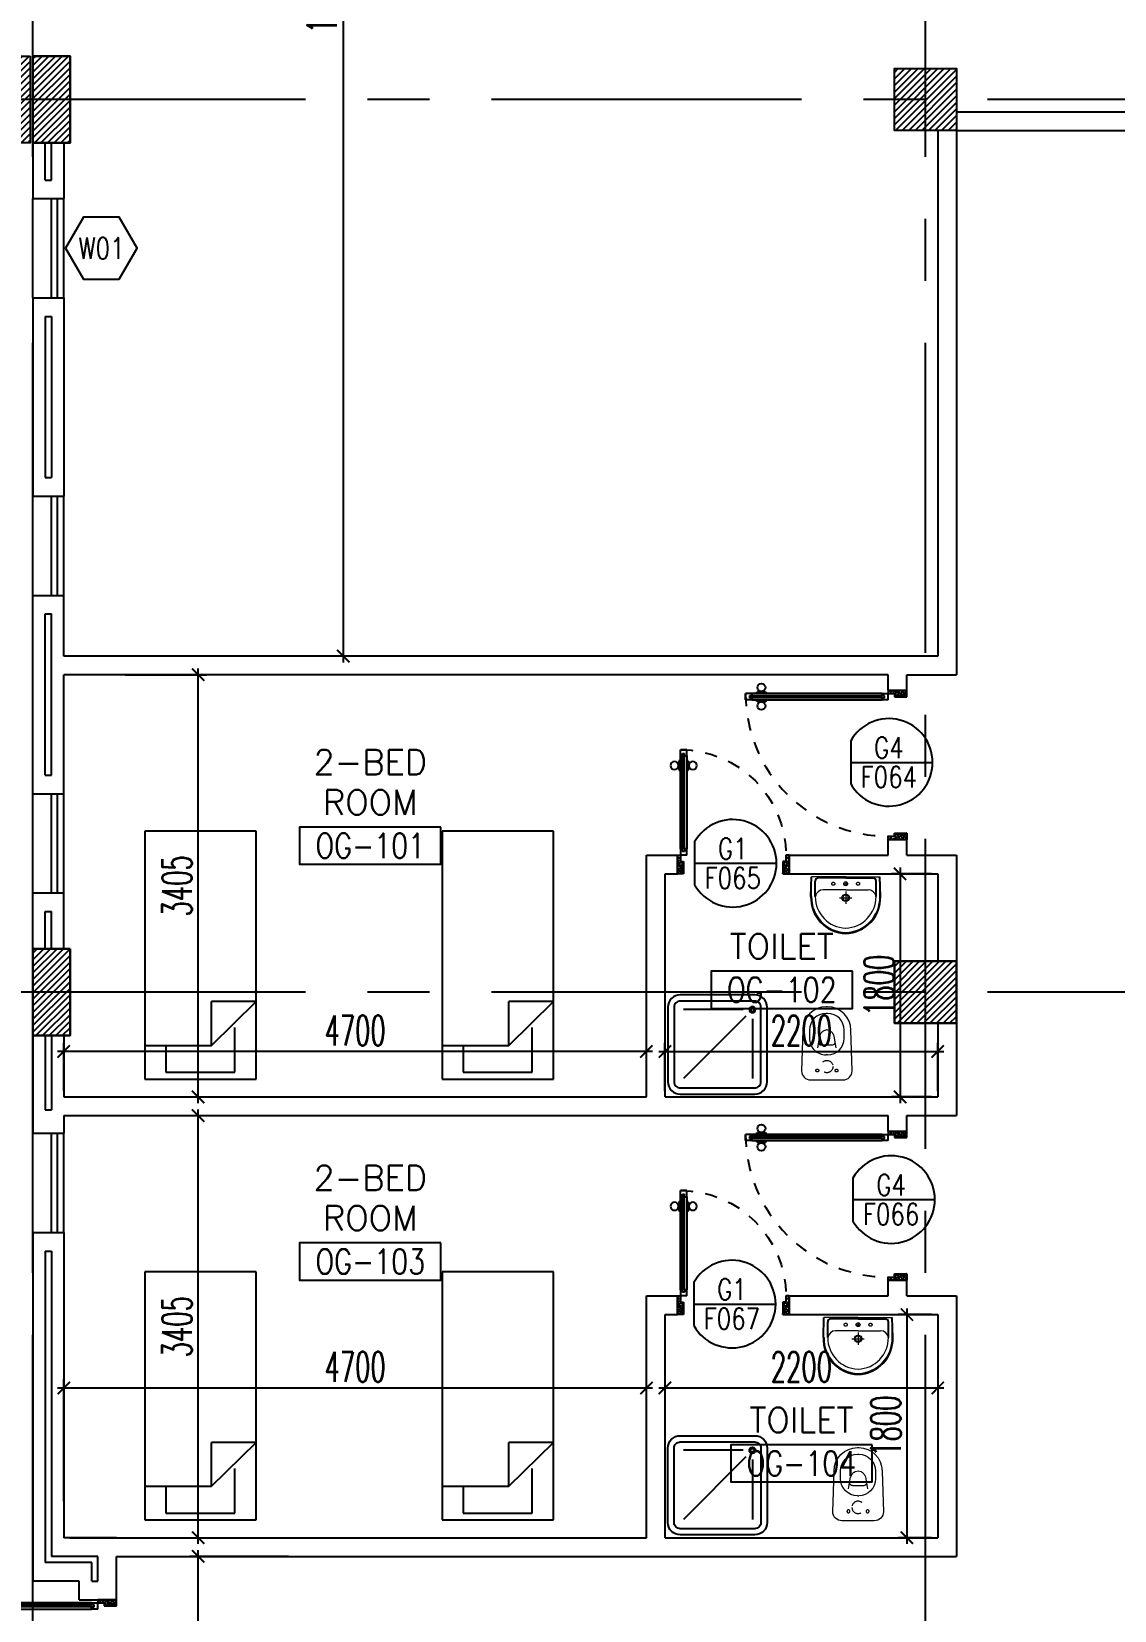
# Model space of a CAD drawing. Extents: x 276011.4 to 276105.3, y 57291.9 to 57371.4.
# Drawn here: x 276062.41 to 276071.14, y 57308.18 to 57320.91 of the extents above; entities that cross this region are included whole.
import ezdxf
from ezdxf.enums import TextEntityAlignment as Align

# ---------------------------------------------------------------- set-up
doc = ezdxf.new("R2010")
doc.units = 0
doc.header["$MEASUREMENT"] = 0
doc.header["$PDMODE"] = 34
for name, pattern in [('CENTERX2', [4, 2.5, -0.5, 0.5, -0.5]), ('DASHED', [0.75, 0.5, -0.25]), ('HIDDEN', [0.375, 0.25, -0.125]), ('HIDDEN2', [0.1875, 0.125, -0.0625])]:
    doc.linetypes.add(name, pattern=pattern)
doc.layers.get('0').update_dxf_attribs({"linetype": 'CONTINUOUS'})
doc.layers.get('DEFPOINTS').update_dxf_attribs({"linetype": 'CONTINUOUS'})
for name, color, linetype in [('AXES', 11, 'CENTERX2'), ('COL', 5, 'CONTINUOUS'), ('DIM', 4, 'CONTINUOUS'), ('DOOR', 7, 'CONTINUOUS'), ('DOOR-CR', 2, 'CONTINUOUS'), ('DOOR-NO', 3, 'CONTINUOUS'), ('FIX', 3, 'CONTINUOUS'), ('FUR', 4, 'CONTINUOUS'), ('HAT', 8, 'CONTINUOUS'), ('INSUL', 4, 'CONTINUOUS'), ('RM-BOX', 4, 'CONTINUOUS'), ('RM-NAME', 2, 'CONTINUOUS'), ('RM-NO', 2, 'CONTINUOUS'), ('WALL', 2, 'CONTINUOUS'), ('WIN', 3, 'CONTINUOUS'), ('WIN-BOX', 4, 'CONTINUOUS'), ('WIN-NO', 5, 'CONTINUOUS')]:
    doc.layers.add(name, color=color, linetype=linetype)
doc.styles.add('ROMANS', font='ROMANS.shx', dxfattribs={"width": 0.6})
doc.dimstyles.new('STANDARD in', dxfattribs={"dimtxt": 0.24, "dimasz": 0.1, "dimexe": 0.07, "dimexo": 0.05, "dimgap": 0.05, "dimtad": 1, "dimdec": 0, "dimlfac": 1000, "dimzin": 0, "dimdsep": 46, "dimtxsty": 'ROMANS', "dimblk": 'ARCHTICK', "dimcen": 0.05, "dimdle": 0.05, "dimclrd": 4, "dimclre": 4, "dimclrt": 2, "dimadec": 0, "dimazin": 0, "dimtfac": 1, "dimtdec": 0, "dimtmove": 2, "dimatfit": 3, "dimfxl": 0, "dimtolj": 1, "dimtzin": 0, "dimarcsym": 0})

# ---------------------------------------------------------------- blocks, each defined once
blk = doc.blocks.new('WW1')
at = {"layer": 'WIN-BOX'}
blk.add_lwpolyline([(144, -250), (289, 0), (144, 250), (-144, 250), (-289, 0), (-144, -250)], close=True, dxfattribs=at)
at = {"layer": 'WIN-NO', "style": 'ROMANS', "width": 0.8}
blk.add_attdef('W00', text='', height=170, dxfattribs=at).set_placement((0, 0), align=Align.MIDDLE)
blk = doc.blocks.new('*X44')
at = {"color": 0}
for p, q in [((227929, 132681), (228397, 133150)), ((227929, 132734), (228344, 133150)), ((227929, 132787), (228291, 133150)), ((227929, 132840), (228238, 133150)), ((227929, 132893), (228185, 133150)), ((227929, 132946), (228132, 133150)), ((227929, 132999), (228079, 133150)), ((227929, 133053), (228026, 133150)), ((227929, 133106), (227973, 133150)), ((227950, 132650), (228429, 133128)), ((228003, 132650), (228429, 133075)), ((228056, 132650), (228429, 133022)), ((228109, 132650), (228429, 132969)), ((228162, 132650), (228429, 132916)), ((228215, 132650), (228429, 132863)), ((228268, 132650), (228429, 132810)), ((228321, 132650), (228429, 132757)), ((228374, 132650), (228429, 132704))]:
    blk.add_line(p, q, dxfattribs=at)
blk = doc.blocks.new('COL50')
at = {"layer": 'COL'}
blk.add_lwpolyline([(-250, 250), (-250, -250), (250, -250), (250, 250)], close=True, dxfattribs=at)
blk = doc.blocks.new('*X40')
at = {"color": 0}
for p, q in [((227929, 139894), (228385, 140350)), ((227929, 139947), (228331, 140350)), ((227929, 140000), (228278, 140350)), ((227929, 140053), (228225, 140350)), ((227929, 140106), (228172, 140350)), ((227929, 140159), (228119, 140350)), ((227929, 140212), (228066, 140350)), ((227929, 140265), (228013, 140350)), ((227929, 140318), (227960, 140350)), ((227938, 139850), (228429, 140341)), ((227991, 139850), (228429, 140288)), ((228044, 139850), (228429, 140235)), ((228097, 139850), (228429, 140182)), ((228150, 139850), (228429, 140129)), ((228203, 139850), (228429, 140076)), ((228256, 139850), (228429, 140023)), ((228309, 139850), (228429, 139969)), ((228362, 139850), (228429, 139916)), ((228415, 139850), (228429, 139863))]:
    blk.add_line(p, q, dxfattribs=at)
blk = doc.blocks.new('DOOR100')
at = {"layer": 'DOOR', "color": 0, "linetype": 'ByBlock'}
for p, q in [((-25, 1300), (-75, 1300)), ((-75, 1300), (-25, 1300)), ((-75, 1250), (-75, 1300)), ((-25, 1250), (-25, 1300)), ((-82, 1205), (-91, 1205)), ((-91, 1205), (-91, 1140)), ((-75, 1218), (-82, 1218)), ((-82, 1128), (-82, 1218)), ((-82, 1205), (-82, 1140)), ((-58, 1250), (-75, 1250)), ((-42, 1270), (-58, 1270)), ((-58, 1250), (-58, 1270)), ((-42, 1250), (-42, 1270)), ((-25, 1250), (-42, 1250)), ((-25, 1218), (-18, 1218)), ((-18, 1128), (-18, 1218)), ((-18, 1205), (-9, 1205)), ((-18, 1205), (-18, 1140)), ((-9, 1205), (-9, 1140)), ((-82, 1140), (-91, 1140)), ((-75, 1128), (-82, 1128)), ((-25, 1128), (-18, 1128)), ((-18, 1140), (-9, 1140)), ((-1200, 0), (-1200, 150)), ((-1200, 150), (-1175, 150)), ((-1200, 150), (-1200, 0)), ((-1175, 150), (-1175, 100)), ((-75, 200), (-58, 200)), ((-75, 150), (-75, 200)), ((-75, 150), (-25, 150)), ((-58, 200), (-58, 180)), ((-58, 180), (-42, 180)), ((-42, 200), (-25, 200)), ((-42, 180), (-42, 200)), ((-25, 200), (-25, 150)), ((0, 150), (-25, 150)), ((-25, 150), (-25, 100)), ((0, 150), (0, 0)), ((-1150, 0), (-1200, 0)), ((-1175, 100), (-1150, 100)), ((-1150, 100), (-1150, 0)), ((-50, 100), (-50, 0)), ((-25, 100), (-50, 100)), ((-50, 0), (0, 0))]:
    blk.add_line(p, q, dxfattribs=at)
at = {"layer": 'DOOR', "linetype": 'ByBlock'}
for p, q in [((-75, 1250), (-75, 200)), ((-58, 200), (-58, 1250)), ((-42, 200), (-42, 1250)), ((-25, 200), (-25, 1250)), ((0, 0), (0, 150))]:
    blk.add_line(p, q, dxfattribs=at)
at = {"layer": 'DOOR', "color": 9, "linetype": 'ByBlock'}
for p, q in [((-1150, 0), (-1200, 114)), ((-1150, 0), (-1200, 40)), ((-1150, 0), (-1163, 100)), ((-50, 0), (0, 114)), ((-50, 0), (-37, 100)), ((-50, 0), (0, 40))]:
    blk.add_line(p, q, dxfattribs=at)
at = {"layer": 'DOOR', "color": 0, "linetype": 'ByBlock'}
for centre in [(-124, 1173), (24, 1173)]:
    blk.add_circle(centre, 32.4, dxfattribs=at)
at = {"layer": 'DOOR', "linetype": 'HIDDEN', "ltscale": 0.5}
blk.add_arc((-25, 150), 1150, 90, 180.0001, dxfattribs=at)
at = {"layer": 'DOOR', "color": 9, "linetype": 'ByBlock'}
for centre, radius, start, end in [((-1150, 0), 154, 103.7142, 108.8947), ((-1150, 0), 134, 100.72, 111.8402), ((-50, 0), 134, 68.1598, 79.28), ((-50, 0), 154, 71.1053, 76.2858), ((-1150, 0), 94.4, 90, 121.9818), ((-1150, 0), 74.4, 90, 132.2236), ((-1150, 0), 54.4, 90, 156.7926), ((-1150, 0), 34.4, 90, 180), ((-1150, 0), 14.4, 90, 180), ((-50, 0), 94.4, 58.0182, 90), ((-50, 0), 74.4, 47.7764, 90), ((-50, 0), 54.4, 23.2074, 90), ((-50, 0), 34.4, 0, 90), ((-50, 0), 14.4, 0, 90), ((-50, 0), 114, 64.0838, 77.3774)]:
    blk.add_arc(centre, radius, start, end, dxfattribs=at)
blk = doc.blocks.new('DOOR90')
at = {"layer": 'DOOR', "color": 0, "linetype": 'ByBlock'}
for p, q in [((-150, 0), (-150, -25)), ((-150, 0), (0, 0)), ((0, -50), (0, 0)), ((-1000, -25), (-1000, -75)), ((-1000, -75), (-1000, -25)), ((-950, -25), (-1000, -25)), ((-950, -75), (-1000, -75)), ((-970, -42), (-970, -58)), ((-950, -42), (-970, -42)), ((-950, -58), (-970, -58)), ((-950, -25), (-950, -42)), ((-950, -58), (-950, -75)), ((-918, -25), (-918, -18)), ((-828, -18), (-918, -18)), ((-918, -75), (-918, -82)), ((-828, -82), (-918, -82)), ((-905, -18), (-905, -9)), ((-905, -9), (-840, -9)), ((-905, -18), (-840, -18)), ((-905, -82), (-905, -91)), ((-905, -82), (-840, -82)), ((-905, -91), (-840, -91)), ((-840, -18), (-840, -9)), ((-840, -82), (-840, -91)), ((-828, -25), (-828, -18)), ((-828, -75), (-828, -82)), ((-200, -42), (-200, -25)), ((-200, -25), (-150, -25)), ((-180, -42), (-200, -42)), ((-200, -75), (-200, -58)), ((-200, -58), (-180, -58)), ((-150, -75), (-200, -75)), ((-180, -58), (-180, -42)), ((-150, -75), (-150, -25)), ((-150, -25), (-100, -25)), ((-100, -25), (-100, -50)), ((-100, -50), (0, -50)), ((-150, -900), (-150, -875)), ((-150, -875), (-100, -875)), ((-100, -850), (0, -850)), ((-100, -875), (-100, -850)), ((0, -850), (0, -900)), ((0, -900), (-150, -900)), ((-150, -900), (0, -900))]:
    blk.add_line(p, q, dxfattribs=at)
at = {"layer": 'DOOR', "color": 9, "linetype": 'ByBlock'}
for p, q in [((0, -50), (-114, 0)), ((0, -50), (-40, 0)), ((0, -50), (-100, -37)), ((0, -850), (-114, -900)), ((0, -850), (-100, -863)), ((0, -850), (-40, -900))]:
    blk.add_line(p, q, dxfattribs=at)
at = {"layer": 'DOOR', "linetype": 'ByBlock'}
for p, q in [((-200, -25), (-950, -25)), ((-200, -42), (-950, -42)), ((-200, -58), (-950, -58)), ((-950, -75), (-200, -75))]:
    blk.add_line(p, q, dxfattribs=at)
at = {"layer": 'DOOR', "color": 0, "linetype": 'ByBlock'}
for centre in [(-873, 24), (-873, -124)]:
    blk.add_circle(centre, 32.4, dxfattribs=at)
at = {"layer": 'DOOR', "color": 9, "linetype": 'ByBlock'}
for centre, radius, start, end in [((0, -50), 154, 161.1053, 166.2858), ((0, -50), 134, 158.1598, 169.28), ((0, -50), 94.4, 148.0182, 180), ((0, -50), 74.4, 137.7764, 180), ((0, -50), 114, 154.0838, 167.3774), ((0, -50), 54.4, 113.2074, 180), ((0, -50), 34.4, 90, 180), ((0, -50), 14.4, 90, 180), ((0, -850), 154, 193.7142, 198.8947), ((0, -850), 134, 190.72, 201.8402), ((0, -850), 94.4, 180, 211.9818), ((0, -850), 74.4, 180, 222.2236), ((0, -850), 54.4, 180, 246.7926), ((0, -850), 34.4, 180, 270), ((0, -850), 14.4, 180, 270)]:
    blk.add_arc(centre, radius, start, end, dxfattribs=at)
at = {"layer": 'DOOR', "linetype": 'HIDDEN', "ltscale": 0.5}
blk.add_arc((-150, -25), 850, 180, 270, dxfattribs=at)
blk = doc.blocks.new('RM1')
at = {"layer": 'RM-BOX'}
blk.add_lwpolyline([(570, -200), (-570, -200), (-570, -500), (570, -500)], close=True, dxfattribs=at)
at = {"layer": 'RM-NAME', "style": 'ROMANS'}
for tag, p in [('ROOMNAME1', (0, 324)), ('ROOMNAME2', (0, 0))]:
    blk.add_attdef(tag, text='', height=200, dxfattribs=at).set_placement(p, align=Align.MIDDLE)
at = {"layer": 'RM-NO', "style": 'ROMANS', "width": 0.8}
blk.add_attdef('ROOMNO', text='', height=200, dxfattribs=at).set_placement((0, -350), align=Align.MIDDLE)
blk = doc.blocks.new('DD1')
at = {"layer": 'DOOR-CR'}
blk.add_line((-308, 0), (353, 0), dxfattribs=at)
blk.add_lwpolyline([(-308, -173, 3.820224), (-308, 173)], format="xyb", close=True, dxfattribs=at)
at = {"layer": 'DOOR-NO', "color": 255, "style": 'ROMANS', "width": 0.8}
for tag, p in [('G', (0, 184)), ('000', (0, -141))]:
    blk.add_attdef(tag, text='', height=204, dxfattribs=at).set_placement(p, align=Align.MIDDLE)
blk = doc.blocks.new('C11')
at = {"layer": 'HAT'}
h = blk.add_hatch(dxfattribs=at)
h.set_pattern_fill('ANSI31', color=256, scale=300, style=0)
h.set_pattern_definition([(45, (-248556.182, -75061.005), (-26.5165043, 26.5165043), [])])
h.paths.add_polyline_path([(300, 700), (0, 700), (0, 350), (300, 350)])
h.paths.add_polyline_path([(300, 350), (0, 350), (0, 0), (300, 0)])
at = {"layer": 'COL'}
blk.add_lwpolyline([(300, 700), (300, 0), (0, 0), (0, 700)], close=True, dxfattribs=at)
blk = doc.blocks.new('C11D')
at = {"layer": 'COL', "linetype": 'ByBlock'}
for p in [(-320, 0), (0, 0)]:
    blk.add_blockref('C11', p, dxfattribs=at)
blk = doc.blocks.new('_ARCHTICK')
at = {"color": 0, "linetype": 'ByBlock', "const_width": 0.15}
blk.add_lwpolyline([(-0.5, -0.5), (0.5, 0.5)], dxfattribs=at)
blk = doc.blocks.new('*D237')
at = {"layer": 'DEFPOINTS', "color": 0, "linetype": 'ByBlock', "ltscale": 0.3}
for p in [(276064.919, 57326.533), (276064.919, 57315.873), (276064.919, 57315.873)]:
    blk.add_point(p, dxfattribs=at)
at = {"layer": 'DIM', "color": 4, "linetype": 'ByBlock', "lineweight": -2, "ltscale": 0.3}
for p, q in [((276064.869, 57326.533), (276064.849, 57326.533)), ((276064.919, 57326.583), (276064.919, 57315.823)), ((276064.869, 57315.873), (276064.849, 57315.873))]:
    blk.add_line(p, q, dxfattribs=at)
at = {"layer": 'DIM', "color": 4, "linetype": 'ByBlock', "lineweight": -2, "ltscale": 0.3, "xscale": 0.1, "yscale": 0.1, "zscale": 0.1}
for p, rotation in [((276064.919, 57326.533), 90), ((276064.919, 57315.873), 270)]:
    blk.add_blockref('_ARCHTICK', p, dxfattribs=dict(at, rotation=rotation))
at = {"layer": 'DIM', "color": 2, "linetype": 'ByBlock', "ltscale": 0.3, "insert": (276064.749, 57321.203), "char_height": 0.24, "attachment_point": 5, "rotation": 90, "style": 'ROMANS'}
blk.add_mtext('\\A1;10660', dxfattribs=at)
blk = doc.blocks.new('A$C272A55A0')
at = {"layer": 'DOOR', "color": 0, "linetype": 'ByBlock'}
for p, q in [((0, 900), (0, 1050)), ((50, 1050), (0, 1050)), ((50, 950), (50, 1050)), ((1750, 950), (1750, 1050)), ((1750, 1050), (1800, 1050)), ((1800, 1050), (1800, 900)), ((0, 900), (25, 900)), ((25, 950), (50, 950)), ((25, 900), (25, 950)), ((75, 900), (25, 900)), ((25, 850), (25, 900)), ((75, 900), (75, 850)), ((1725, 900), (1775, 900)), ((1725, 900), (1725, 850)), ((1775, 950), (1750, 950)), ((1775, 900), (1775, 950)), ((1800, 900), (1775, 900)), ((1775, 850), (1775, 900)), ((42, 850), (25, 850)), ((58, 870), (42, 870)), ((42, 870), (42, 850)), ((58, 850), (58, 870)), ((75, 850), (58, 850)), ((1725, 850), (1742, 850)), ((1742, 870), (1758, 870)), ((1742, 850), (1742, 870)), ((1758, 870), (1758, 850)), ((1758, 850), (1775, 850)), ((1718, 160), (1709, 160)), ((1709, 95), (1709, 160)), ((1725, 173), (1718, 173)), ((1718, 173), (1718, 83)), ((1718, 95), (1718, 160)), ((1775, 173), (1782, 173)), ((1782, 173), (1782, 83)), ((1782, 160), (1791, 160)), ((1782, 95), (1782, 160)), ((1791, 95), (1791, 160)), ((25, 50), (42, 50)), ((25, 50), (25, 0)), ((25, 0), (75, 0)), ((75, 0), (25, 0)), ((42, 50), (42, 30)), ((42, 30), (58, 30)), ((58, 50), (75, 50)), ((58, 50), (58, 30)), ((75, 50), (75, 0)), ((1718, 95), (1709, 95)), ((1725, 83), (1718, 83)), ((1742, 50), (1725, 50)), ((1725, 50), (1725, 0)), ((1775, 0), (1725, 0)), ((1725, 0), (1775, 0)), ((1742, 50), (1742, 30)), ((1758, 30), (1742, 30)), ((1775, 50), (1758, 50)), ((1758, 50), (1758, 30)), ((1775, 83), (1782, 83)), ((1775, 50), (1775, 0)), ((1782, 95), (1791, 95))]:
    blk.add_line(p, q, dxfattribs=at)
at = {"layer": 'DOOR', "color": 9, "linetype": 'ByBlock'}
for p, q in [((50, 1050), (0, 1010)), ((50, 1050), (0, 937)), ((50, 1050), (37, 950)), ((1750, 1050), (1800, 1010)), ((1750, 1050), (1800, 937)), ((1750, 1050), (1763, 950))]:
    blk.add_line(p, q, dxfattribs=at)
at = {"layer": 'DOOR', "linetype": 'ByBlock'}
for p, q in [((25, 850), (25, 50)), ((42, 850), (42, 50)), ((58, 850), (58, 50)), ((75, 50), (75, 850)), ((1725, 50), (1725, 850)), ((1742, 850), (1742, 50)), ((1758, 850), (1758, 50)), ((1775, 850), (1775, 50))]:
    blk.add_line(p, q, dxfattribs=at)
at = {"layer": 'DOOR', "color": 0, "linetype": 'ByBlock'}
for centre in [(1676, 128), (1824, 128)]:
    blk.add_circle(centre, 32.4, dxfattribs=at)
at = {"layer": 'DOOR', "color": 9, "linetype": 'ByBlock'}
for centre, radius, start, end in [((50, 1050), 54.4, 203.2074, 270), ((50, 1050), 34.4, 180, 270), ((50, 1050), 14.4, 180, 270), ((1750, 1050), 14.4, 270, 0), ((1750, 1050), 34.4, 270, 0), ((1750, 1050), 54.4, 270, 336.7926), ((50, 1050), 74.4, 227.7764, 270), ((50, 1050), 94.4, 238.0182, 270), ((50, 1050), 114, 244.0838, 257.3774), ((50, 1050), 134, 248.1598, 259.28), ((50, 1050), 154, 251.1053, 256.2858), ((1750, 1050), 74.4, 270, 312.2236), ((1750, 1050), 94.4, 270, 301.9818), ((1750, 1050), 114, 282.6226, 295.9162), ((1750, 1050), 134, 280.72, 291.8402), ((1750, 1050), 154, 283.7142, 288.8947)]:
    blk.add_arc(centre, radius, start, end, dxfattribs=at)
at = {"layer": 'DOOR', "linetype": 'HIDDEN', "ltscale": 0.5}
for centre, start, end in [((50, 851), 268.3174, 3.2965), ((1750, 851), 176.7035, 271.6826)]:
    blk.add_arc(centre, 851, start, end, dxfattribs=at)
at = {"layer": 'WALL', "linetype": 'ByBlock'}
blk.add_line((1800, 900), (1800, 1050), dxfattribs=at)
blk = doc.blocks.new('*D168')
at = {"layer": 'DEFPOINTS', "color": 0, "linetype": 'ByBlock', "ltscale": 0.3}
for p in [(276063.749, 57308.613), (276064.528, 57308.613), (276064.528, 57306.213)]:
    blk.add_point(p, dxfattribs=at)
at = {"layer": 'DIM', "color": 4, "linetype": 'ByBlock', "lineweight": -2, "ltscale": 0.3}
for p, q in [((276063.749, 57306.163), (276063.749, 57308.663)), ((276064.478, 57308.613), (276063.679, 57308.613)), ((276064.478, 57306.213), (276063.679, 57306.213))]:
    blk.add_line(p, q, dxfattribs=at)
at = {"layer": 'DIM', "color": 4, "linetype": 'ByBlock', "lineweight": -2, "ltscale": 0.3, "xscale": 0.1, "yscale": 0.1, "zscale": 0.1}
for p, rotation in [((276063.749, 57308.613), 90), ((276063.749, 57306.213), 270)]:
    blk.add_blockref('_ARCHTICK', p, dxfattribs=dict(at, rotation=rotation))
at = {"layer": 'DIM', "color": 2, "linetype": 'ByBlock', "ltscale": 0.3, "insert": (276063.579, 57307.413), "char_height": 0.24, "attachment_point": 5, "rotation": 90, "style": 'ROMANS'}
blk.add_mtext('\\A1;2400', dxfattribs=at)
blk = doc.blocks.new('*D167')
at = {"layer": 'DEFPOINTS', "color": 0, "linetype": 'ByBlock', "ltscale": 0.3}
for p in [(276062.665, 57312.168), (276063.749, 57312.168), (276062.665, 57308.763)]:
    blk.add_point(p, dxfattribs=at)
at = {"layer": 'DIM', "color": 4, "linetype": 'ByBlock', "lineweight": -2, "ltscale": 0.3}
for p, q in [((276063.749, 57308.713), (276063.749, 57312.218)), ((276062.715, 57312.168), (276063.819, 57312.168)), ((276062.715, 57308.763), (276063.819, 57308.763))]:
    blk.add_line(p, q, dxfattribs=at)
at = {"layer": 'DIM', "color": 4, "linetype": 'ByBlock', "lineweight": -2, "ltscale": 0.3, "xscale": 0.1, "yscale": 0.1, "zscale": 0.1}
for p, rotation in [((276063.749, 57312.168), 90), ((276063.749, 57308.763), 270)]:
    blk.add_blockref('_ARCHTICK', p, dxfattribs=dict(at, rotation=rotation))
at = {"layer": 'DIM', "color": 2, "linetype": 'ByBlock', "ltscale": 0.3, "insert": (276063.579, 57310.465), "char_height": 0.24, "attachment_point": 5, "rotation": 90, "style": 'ROMANS'}
blk.add_mtext('\\A1;3405', dxfattribs=at)
blk = doc.blocks.new('*D166')
at = {"layer": 'DEFPOINTS', "color": 0, "linetype": 'ByBlock', "ltscale": 0.3}
for p in [(276067.365, 57309.971), (276062.665, 57309.006), (276067.365, 57309.006)]:
    blk.add_point(p, dxfattribs=at)
at = {"layer": 'DIM', "color": 4, "linetype": 'ByBlock', "lineweight": -2, "ltscale": 0.3}
for p, q in [((276062.665, 57309.056), (276062.665, 57310.041)), ((276067.365, 57309.056), (276067.365, 57310.041)), ((276062.615, 57309.971), (276067.415, 57309.971))]:
    blk.add_line(p, q, dxfattribs=at)
at = {"layer": 'DIM', "color": 4, "linetype": 'ByBlock', "lineweight": -2, "ltscale": 0.3, "xscale": 0.1, "yscale": 0.1, "zscale": 0.1, "rotation": 180}
blk.add_blockref('_ARCHTICK', (276062.665, 57309.971), dxfattribs=at)
at = {"layer": 'DIM', "color": 4, "linetype": 'ByBlock', "lineweight": -2, "ltscale": 0.3, "xscale": 0.1, "yscale": 0.1, "zscale": 0.1}
blk.add_blockref('_ARCHTICK', (276067.365, 57309.971), dxfattribs=at)
at = {"layer": 'DIM', "color": 2, "linetype": 'ByBlock', "ltscale": 0.3, "insert": (276065.015, 57310.141), "char_height": 0.24, "attachment_point": 5, "style": 'ROMANS'}
blk.add_mtext('\\A1;4700', dxfattribs=at)
blk = doc.blocks.new('*D165')
at = {"layer": 'DEFPOINTS', "color": 0, "linetype": 'ByBlock', "ltscale": 0.3}
for p in [(276067.515, 57310.563), (276069.715, 57310.563), (276069.715, 57309.971)]:
    blk.add_point(p, dxfattribs=at)
at = {"layer": 'DIM', "color": 4, "linetype": 'ByBlock', "lineweight": -2, "ltscale": 0.3}
for p, q in [((276067.515, 57310.513), (276067.515, 57309.901)), ((276069.715, 57310.513), (276069.715, 57309.901)), ((276067.465, 57309.971), (276069.765, 57309.971))]:
    blk.add_line(p, q, dxfattribs=at)
at = {"layer": 'DIM', "color": 4, "linetype": 'ByBlock', "lineweight": -2, "ltscale": 0.3, "xscale": 0.1, "yscale": 0.1, "zscale": 0.1, "rotation": 180}
blk.add_blockref('_ARCHTICK', (276067.515, 57309.971), dxfattribs=at)
at = {"layer": 'DIM', "color": 4, "linetype": 'ByBlock', "lineweight": -2, "ltscale": 0.3, "xscale": 0.1, "yscale": 0.1, "zscale": 0.1}
blk.add_blockref('_ARCHTICK', (276069.715, 57309.971), dxfattribs=at)
at = {"layer": 'DIM', "color": 2, "linetype": 'ByBlock', "ltscale": 0.3, "insert": (276068.615, 57310.141), "char_height": 0.24, "attachment_point": 5, "style": 'ROMANS'}
blk.add_mtext('\\A1;2200', dxfattribs=at)
blk = doc.blocks.new('*D164')
at = {"layer": 'DEFPOINTS', "color": 0, "linetype": 'ByBlock', "ltscale": 0.3}
for p in [(276069.715, 57310.563), (276069.466, 57308.763), (276069.715, 57308.763)]:
    blk.add_point(p, dxfattribs=at)
at = {"layer": 'DIM', "color": 4, "linetype": 'ByBlock', "lineweight": -2, "ltscale": 0.3}
for p, q in [((276069.665, 57310.563), (276069.396, 57310.563)), ((276069.466, 57310.613), (276069.466, 57308.713)), ((276069.665, 57308.763), (276069.396, 57308.763))]:
    blk.add_line(p, q, dxfattribs=at)
at = {"layer": 'DIM', "color": 4, "linetype": 'ByBlock', "lineweight": -2, "ltscale": 0.3, "xscale": 0.1, "yscale": 0.1, "zscale": 0.1}
for p, rotation in [((276069.466, 57310.563), 90), ((276069.466, 57308.763), 270)]:
    blk.add_blockref('_ARCHTICK', p, dxfattribs=dict(at, rotation=rotation))
at = {"layer": 'DIM', "color": 2, "linetype": 'ByBlock', "ltscale": 0.3, "insert": (276069.296, 57309.663), "char_height": 0.24, "attachment_point": 5, "rotation": 90, "style": 'ROMANS'}
blk.add_mtext('\\A1;1800', dxfattribs=at)
blk = doc.blocks.new('*D163')
at = {"layer": 'DEFPOINTS', "color": 0, "linetype": 'ByBlock', "ltscale": 0.3}
for p in [(276063.111, 57315.723), (276063.749, 57315.723), (276062.893, 57312.318)]:
    blk.add_point(p, dxfattribs=at)
at = {"layer": 'DIM', "color": 4, "linetype": 'ByBlock', "lineweight": -2, "ltscale": 0.3}
for p, q in [((276063.749, 57312.268), (276063.749, 57315.773)), ((276063.161, 57315.723), (276063.819, 57315.723)), ((276062.943, 57312.318), (276063.819, 57312.318))]:
    blk.add_line(p, q, dxfattribs=at)
at = {"layer": 'DIM', "color": 4, "linetype": 'ByBlock', "lineweight": -2, "ltscale": 0.3, "xscale": 0.1, "yscale": 0.1, "zscale": 0.1}
for p, rotation in [((276063.749, 57315.723), 90), ((276063.749, 57312.318), 270)]:
    blk.add_blockref('_ARCHTICK', p, dxfattribs=dict(at, rotation=rotation))
at = {"layer": 'DIM', "color": 2, "linetype": 'ByBlock', "ltscale": 0.3, "insert": (276063.579, 57314.02), "char_height": 0.24, "attachment_point": 5, "rotation": 90, "style": 'ROMANS'}
blk.add_mtext('\\A1;3405', dxfattribs=at)
blk = doc.blocks.new('*D162')
at = {"layer": 'DEFPOINTS', "color": 0, "linetype": 'ByBlock', "ltscale": 0.3}
for p in [(276062.665, 57312.684), (276062.665, 57312.318), (276067.365, 57312.318)]:
    blk.add_point(p, dxfattribs=at)
at = {"layer": 'DIM', "color": 4, "linetype": 'ByBlock', "lineweight": -2, "ltscale": 0.3}
for p, q in [((276062.665, 57312.368), (276062.665, 57312.754)), ((276067.365, 57312.368), (276067.365, 57312.754)), ((276067.415, 57312.684), (276062.615, 57312.684))]:
    blk.add_line(p, q, dxfattribs=at)
at = {"layer": 'DIM', "color": 4, "linetype": 'ByBlock', "lineweight": -2, "ltscale": 0.3, "xscale": 0.1, "yscale": 0.1, "zscale": 0.1, "rotation": 180}
blk.add_blockref('_ARCHTICK', (276062.665, 57312.684), dxfattribs=at)
at = {"layer": 'DIM', "color": 4, "linetype": 'ByBlock', "lineweight": -2, "ltscale": 0.3, "xscale": 0.1, "yscale": 0.1, "zscale": 0.1}
blk.add_blockref('_ARCHTICK', (276067.365, 57312.684), dxfattribs=at)
at = {"layer": 'DIM', "color": 2, "linetype": 'ByBlock', "ltscale": 0.3, "insert": (276065.015, 57312.854), "char_height": 0.24, "attachment_point": 5, "style": 'ROMANS'}
blk.add_mtext('\\A1;4700', dxfattribs=at)
blk = doc.blocks.new('*D161')
at = {"layer": 'DEFPOINTS', "color": 0, "linetype": 'ByBlock', "ltscale": 0.3}
for p in [(276069.715, 57312.684), (276067.515, 57312.318), (276069.715, 57312.318)]:
    blk.add_point(p, dxfattribs=at)
at = {"layer": 'DIM', "color": 4, "linetype": 'ByBlock', "lineweight": -2, "ltscale": 0.3}
for p, q in [((276067.515, 57312.368), (276067.515, 57312.754)), ((276069.715, 57312.368), (276069.715, 57312.754)), ((276067.465, 57312.684), (276069.765, 57312.684))]:
    blk.add_line(p, q, dxfattribs=at)
at = {"layer": 'DIM', "color": 4, "linetype": 'ByBlock', "lineweight": -2, "ltscale": 0.3, "xscale": 0.1, "yscale": 0.1, "zscale": 0.1, "rotation": 180}
blk.add_blockref('_ARCHTICK', (276067.515, 57312.684), dxfattribs=at)
at = {"layer": 'DIM', "color": 4, "linetype": 'ByBlock', "lineweight": -2, "ltscale": 0.3, "xscale": 0.1, "yscale": 0.1, "zscale": 0.1}
blk.add_blockref('_ARCHTICK', (276069.715, 57312.684), dxfattribs=at)
at = {"layer": 'DIM', "color": 2, "linetype": 'ByBlock', "ltscale": 0.3, "insert": (276068.615, 57312.854), "char_height": 0.24, "attachment_point": 5, "style": 'ROMANS'}
blk.add_mtext('\\A1;2200', dxfattribs=at)
blk = doc.blocks.new('*D160')
at = {"layer": 'DEFPOINTS', "color": 0, "linetype": 'ByBlock', "ltscale": 0.3}
for p in [(276069.715, 57314.118), (276069.411, 57312.318), (276069.715, 57312.318)]:
    blk.add_point(p, dxfattribs=at)
at = {"layer": 'DIM', "color": 4, "linetype": 'ByBlock', "lineweight": -2, "ltscale": 0.3}
for p, q in [((276069.665, 57314.118), (276069.341, 57314.118)), ((276069.411, 57314.168), (276069.411, 57312.268)), ((276069.665, 57312.318), (276069.341, 57312.318))]:
    blk.add_line(p, q, dxfattribs=at)
at = {"layer": 'DIM', "color": 4, "linetype": 'ByBlock', "lineweight": -2, "ltscale": 0.3, "xscale": 0.1, "yscale": 0.1, "zscale": 0.1}
for p, rotation in [((276069.411, 57314.118), 90), ((276069.411, 57312.318), 270)]:
    blk.add_blockref('_ARCHTICK', p, dxfattribs=dict(at, rotation=rotation))
at = {"layer": 'DIM', "color": 2, "linetype": 'ByBlock', "ltscale": 0.3, "insert": (276069.241, 57313.218), "char_height": 0.24, "attachment_point": 5, "rotation": 90, "style": 'ROMANS'}
blk.add_mtext('\\A1;1800', dxfattribs=at)
blk = doc.blocks.new('LAV1')
at = {"layer": 'FIX', "linetype": 'DASHED', "lineweight": 20, "ltscale": 0.05}
for p, q in [((0, 170), (0, 270)), ((0, 170), (0, 270)), ((50, 220), (-50, 220))]:
    blk.add_line(p, q, dxfattribs=at)
at = {"layer": 'FIX', "linetype": 'ByBlock', "ltscale": 0.3}
for p, q in [((-280, 210), (-275, 50)), ((-245, 210), (-245, 85)), ((245, 210), (245, 85)), ((280, 210), (275, 50)), ((0, 60), (-220, 60)), ((0, 60), (220, 60))]:
    blk.add_line(p, q, dxfattribs=at)
at = {"layer": 'FIX', "linetype": 'Continuous', "lineweight": 20}
for p, q in [((-275, 210), (-275, 50)), ((0, 155), (-181, 155)), ((0, 155), (181, 155)), ((275, 210), (275, 50)), ((0, 50), (-275, 50)), ((0, 50), (-252, 50)), ((0, 50), (252, 50)), ((0, 50), (275, 50))]:
    blk.add_line(p, q, dxfattribs=at)
at = {"layer": 'FIX', "lineweight": 20}
for p, q in [((16, 107), (-15, 107)), ((0, 92), (0, 123))]:
    blk.add_line(p, q, dxfattribs=at)
for centre, radius in [((0, 220), 29.5), ((0, 220), 22.5), ((0, 107), 15.5)]:
    blk.add_circle(centre, radius, dxfattribs=at)
at = {"layer": 'FIX', "linetype": 'HIDDEN', "lineweight": 20, "ltscale": 0.05}
for centre in [(-100, 107), (100, 107)]:
    blk.add_circle(centre, 12.4, dxfattribs=at)
at = {"layer": 'FIX', "linetype": 'ByBlock', "ltscale": 0.3}
for centre, radius, start, end in [((7, 220), 287, 91.3776, 182.0064), ((-7, 220), 287, 357.9936, 88.6224), ((-220, 85), 24.9, 179.7021, 269.9486), ((220, 85), 24.9, 270.0514, 0.2979)]:
    blk.add_arc(centre, radius, start, end, dxfattribs=at)
at = {"layer": 'FIX', "linetype": 'Continuous', "lineweight": 20}
for centre, radius, start, end in [((8, 217), 283, 91.6988, 181.351), ((8, 212), 253, 91.7328, 180.4884), ((-8, 217), 283, 358.649, 88.3012), ((-8, 212), 253, 359.5116, 88.2672), ((-179, 222), 66.9, 190.2006, 268.0786), ((179, 222), 66.9, 271.9214, 349.7994)]:
    blk.add_arc(centre, radius, start, end, dxfattribs=at)
blk = doc.blocks.new('SHR1')
at = {"layer": 'FIX'}
for p, q in [((-196, 196), (-700, 700)), ((-143, 218), (-143, 700)), ((-218, 143), (-700, 143))]:
    blk.add_line(p, q, dxfattribs=at)
for points in [[(-825, 125), (-825, 725, -0.414214), (-725, 825), (-125, 825, -0.414214), (-25, 725), (-25, 125, -0.414214), (-125, 25), (-725, 25, -0.414214)], [(-775, 125), (-775, 725, -0.414214), (-725, 775), (-125, 775, -0.414214), (-75, 725), (-75, 125, -0.414214), (-125, 75), (-725, 75, -0.414214)]]:
    blk.add_lwpolyline(points, format="xyb", close=True, dxfattribs=at)
for radius in [25, 15]:
    blk.add_circle((-143, 143), radius, dxfattribs=at)
blk = doc.blocks.new('WC1')
at = {"layer": 'FIX', "lineweight": 20}
for p, q in [((-210, 204), (-538, 194)), ((-475, 141), (-538, 141)), ((-727, 5), (-727, -5)), ((-674, 5), (-674, -5)), ((-534, 24), (-540, 0)), ((-540, 0), (-534, -24)), ((-395, 76), (-490, 60)), ((-339, 5), (-339, -5)), ((-490, -60), (-395, -76)), ((-538, -141), (-475, -141)), ((-538, -194), (-210, -204))]:
    blk.add_line(p, q, dxfattribs=at)
at = {"layer": 'FIX', "linetype": 'Continuous', "lineweight": 20}
blk.add_line((-420, -47), (-420, 45), dxfattribs=at)
at = {"layer": 'FIX', "lineweight": 20}
blk.add_lwpolyline([(-213, -204), (-210, -204, 0.414214), (-137, -131), (-137, 0), (-137, 131, 0.414214), (-210, 204)], format="xyb", dxfattribs=at)
at = {"layer": 'FIX', "linetype": 'HIDDEN2', "lineweight": 20, "ltscale": 0.3}
blk.add_circle((-245, 0), 49.8, dxfattribs=at)
at = {"layer": 'FIX', "linetype": 'HIDDEN', "lineweight": 20, "ltscale": 0.05}
for centre in [(-213, 78), (-213, -77)]:
    blk.add_circle(centre, 11.6, dxfattribs=at)
at = {"layer": 'FIX', "lineweight": 20}
for centre, radius, start, end in [((-538, 5), 189, 90, 180), ((-538, 5), 136, 90, 180), ((-475, 5), 136, 360, 90), ((-473, -7), 68.2, 128.9242, 152.8468), ((-464, -18), 82, 108.496, 128.9242), ((-538, -5), 189, 180, 270), ((-538, -5), 136, 180, 270), ((-473, 7), 68.2, 207.1532, 231.0758), ((-464, 18), 82, 231.0758, 251.504), ((-475, -5), 136, 270, 0)]:
    blk.add_arc(centre, radius, start, end, dxfattribs=at)
at = {"layer": 'FIX', "linetype": 'Continuous', "lineweight": 20}
for centre, start, end in [((-443, 46), 357.6662, 91.6121), ((-442, -46), 268.3879, 2.3338)]:
    blk.add_arc(centre, 22.3, start, end, dxfattribs=at)

msp = doc.modelspace()

# ---------------------------------------------------------------- linework, layer by layer
at = {"layer": 'AXES'}
for p, q in [((276069.6155, 57291.8986), (276069.6155, 57370.7113)), ((276062.4155, 57291.8986), (276062.4155, 57370.3613)), ((276104.6155, 57320.3629), (276036.5755, 57320.3629)), ((276104.6155, 57320.3629), (276052.5255, 57320.3629)), ((276104.6155, 57313.1629), (276052.5255, 57313.1629))]:
    msp.add_line(p, q, dxfattribs=at)
at = {"layer": 'FUR'}
for p, q in [((276064.2181, 57314.4616), (276063.3181, 57314.4616)), ((276063.3181, 57314.4616), (276063.3181, 57312.4616)), ((276064.2181, 57312.4616), (276064.2181, 57314.4616)), ((276066.6169, 57314.4616), (276065.7169, 57314.4616)), ((276065.7169, 57314.4616), (276065.7169, 57312.4616)), ((276066.6169, 57312.4616), (276066.6169, 57314.4616)), ((276063.857, 57312.7332), (276063.857, 57313.0866)), ((276064.2181, 57313.0866), (276063.857, 57313.0866)), ((276063.857, 57312.7332), (276064.2181, 57313.0866)), ((276066.2558, 57312.7332), (276066.2558, 57313.0866)), ((276066.6169, 57313.0866), (276066.2558, 57313.0866)), ((276066.2558, 57312.7332), (276066.6169, 57313.0866)), ((276064.0459, 57312.517), (276064.0459, 57312.8767)), ((276066.4448, 57312.517), (276066.4448, 57312.8767)), ((276063.3181, 57312.7332), (276063.857, 57312.7332)), ((276063.488, 57312.7332), (276063.488, 57312.517)), ((276065.7169, 57312.7332), (276066.2558, 57312.7332)), ((276065.8868, 57312.7332), (276065.8868, 57312.517)), ((276063.3181, 57312.4616), (276064.2181, 57312.4616)), ((276063.488, 57312.517), (276064.0459, 57312.517)), ((276065.7169, 57312.4616), (276066.6169, 57312.4616)), ((276065.8868, 57312.517), (276066.4448, 57312.517)), ((276064.2181, 57310.9066), (276063.3181, 57310.9066)), ((276063.3181, 57310.9066), (276063.3181, 57308.9066)), ((276064.2181, 57308.9066), (276064.2181, 57310.9066)), ((276066.6169, 57310.9066), (276065.7169, 57310.9066)), ((276065.7169, 57310.9066), (276065.7169, 57308.9066)), ((276066.6169, 57308.9066), (276066.6169, 57310.9066)), ((276063.857, 57309.1782), (276063.857, 57309.5316)), ((276064.2181, 57309.5316), (276063.857, 57309.5316)), ((276063.857, 57309.1782), (276064.2181, 57309.5316)), ((276066.2558, 57309.1782), (276066.2558, 57309.5316)), ((276066.6169, 57309.5316), (276066.2558, 57309.5316)), ((276066.2558, 57309.1782), (276066.6169, 57309.5316)), ((276064.0459, 57308.962), (276064.0459, 57309.3217)), ((276066.4448, 57308.962), (276066.4448, 57309.3217)), ((276063.3181, 57309.1782), (276063.857, 57309.1782)), ((276063.488, 57309.1782), (276063.488, 57308.962)), ((276065.7169, 57309.1782), (276066.2558, 57309.1782)), ((276065.8868, 57309.1782), (276065.8868, 57308.962)), ((276063.3181, 57308.9066), (276064.2181, 57308.9066)), ((276063.488, 57308.962), (276064.0459, 57308.962)), ((276065.7169, 57308.9066), (276066.6169, 57308.9066)), ((276065.8868, 57308.962), (276066.4448, 57308.962))]:
    msp.add_line(p, q, dxfattribs=at)
at = {"layer": 'INSUL'}
for p, q in [((276062.5155, 57319.7129), (276062.5155, 57320.0129)), ((276062.5655, 57319.7129), (276062.5655, 57320.0129)), ((276062.5155, 57319.7129), (276062.5655, 57319.7129)), ((276062.5155, 57318.6129), (276062.5155, 57317.3129)), ((276062.5155, 57318.6129), (276062.5655, 57318.6129)), ((276062.5655, 57318.6129), (276062.5655, 57317.3129)), ((276062.5155, 57317.3129), (276062.5655, 57317.3129)), ((276062.5155, 57314.9129), (276062.5155, 57316.2129)), ((276062.5155, 57316.2129), (276062.5655, 57316.2129)), ((276062.5655, 57314.9129), (276062.5655, 57316.2129)), ((276062.5155, 57314.9129), (276062.5655, 57314.9129)), ((276062.5155, 57313.8129), (276062.5655, 57313.8129)), ((276062.5155, 57313.5129), (276062.5155, 57313.8129)), ((276062.5655, 57313.5129), (276062.5655, 57313.8129)), ((276062.5155, 57312.8129), (276062.5155, 57312.2129)), ((276062.5655, 57312.8129), (276062.5655, 57312.2129)), ((276062.5155, 57312.2129), (276062.5655, 57312.2129)), ((276062.5155, 57311.0754), (276062.5655, 57311.0754)), ((276062.5155, 57311.0754), (276062.5155, 57308.5629)), ((276062.5655, 57311.0754), (276062.5655, 57308.6129)), ((276062.8905, 57308.5629), (276062.5155, 57308.5629)), ((276062.9405, 57308.6129), (276062.5655, 57308.6129)), ((276062.8905, 57308.4129), (276062.8905, 57308.5629)), ((276062.9405, 57308.4129), (276062.9405, 57308.6129)), ((276062.8905, 57308.4129), (276062.9405, 57308.4129))]:
    msp.add_line(p, q, dxfattribs=at)
at = {"layer": 'WALL', "linetype": 'ByBlock'}
for p, q in [((276069.8655, 57320.2629), (276076.5655, 57320.2629)), ((276069.7155, 57320.1129), (276069.7155, 57315.8729)), ((276069.8655, 57320.1129), (276076.5655, 57320.1129)), ((276069.8655, 57320.1129), (276069.8655, 57315.7229)), ((276069.7155, 57315.8729), (276062.6655, 57315.8729)), ((276069.3155, 57315.7229), (276062.6655, 57315.7229)), ((276069.3155, 57315.5954), (276069.3155, 57315.7229)), ((276069.4655, 57315.5954), (276069.4655, 57315.7229)), ((276069.4655, 57315.7229), (276069.8655, 57315.7229)), ((276069.3155, 57315.5954), (276069.4655, 57315.5954)), ((276069.3155, 57314.2679), (276069.3155, 57314.3954)), ((276069.3155, 57314.3954), (276069.4655, 57314.3954)), ((276069.4655, 57314.2679), (276069.4655, 57314.3954)), ((276067.3655, 57312.3179), (276067.3655, 57314.2679)), ((276067.6155, 57314.1179), (276067.6155, 57314.2679)), ((276068.5155, 57314.1179), (276068.5155, 57314.2679)), ((276069.8655, 57314.2679), (276069.8655, 57312.1679)), ((276067.5155, 57312.3179), (276067.5155, 57314.1179)), ((276069.7155, 57314.1179), (276069.7155, 57313.4129)), ((276069.7155, 57312.9129), (276069.7155, 57312.3179)), ((276069.3155, 57312.0404), (276069.3155, 57312.1679)), ((276069.4655, 57312.0404), (276069.4655, 57312.1679)), ((276069.3155, 57312.0404), (276069.4655, 57312.0404)), ((276069.3155, 57310.7129), (276069.3155, 57310.8404)), ((276069.3155, 57310.8404), (276069.4655, 57310.8404)), ((276069.4655, 57310.7129), (276069.4655, 57310.8404)), ((276067.3655, 57308.7629), (276067.3655, 57310.7129)), ((276067.6155, 57310.5629), (276067.6155, 57310.7129)), ((276068.5155, 57310.5629), (276068.5155, 57310.7129)), ((276069.8655, 57310.7129), (276069.8655, 57308.6129)), ((276067.5155, 57308.7629), (276067.5155, 57310.5629)), ((276069.7155, 57310.5629), (276069.7155, 57308.7629))]:
    msp.add_line(p, q, dxfattribs=at)
at = {"layer": 'WALL'}
for p, q in [((276062.4155, 57320.1129), (276062.4155, 57319.5629)), ((276062.6655, 57320.0129), (276062.6655, 57319.5629)), ((276062.4155, 57319.5629), (276062.6655, 57319.5629)), ((276062.4155, 57318.7629), (276062.4155, 57317.1629)), ((276062.4155, 57318.7629), (276062.6655, 57318.7629)), ((276062.6655, 57318.7629), (276062.6655, 57317.1629)), ((276062.4155, 57317.1629), (276062.6655, 57317.1629)), ((276062.4155, 57314.7629), (276062.4155, 57316.3629)), ((276062.4155, 57316.3629), (276062.6655, 57316.3629)), ((276062.6655, 57315.8729), (276062.6655, 57316.3629)), ((276062.6655, 57314.7629), (276062.6655, 57315.7229)), ((276062.4155, 57314.7629), (276062.6655, 57314.7629)), ((276067.3655, 57314.2679), (276067.6155, 57314.2679)), ((276068.5155, 57314.2679), (276069.3155, 57314.2679)), ((276069.4655, 57314.2679), (276069.8655, 57314.2679)), ((276069.8655, 57314.2679), (276069.8655, 57312.1679)), ((276067.5155, 57314.1179), (276067.6155, 57314.1179)), ((276068.5155, 57314.1179), (276069.7155, 57314.1179)), ((276069.7155, 57314.1179), (276069.7155, 57313.4129)), ((276062.4155, 57313.9629), (276062.6655, 57313.9629)), ((276062.4155, 57313.5129), (276062.4155, 57313.9629)), ((276062.6655, 57313.5129), (276062.6655, 57313.9629)), ((276069.7155, 57312.9129), (276069.7155, 57312.3179)), ((276062.4155, 57312.8129), (276062.4155, 57312.0254)), ((276062.6655, 57312.8129), (276062.6655, 57312.3179)), ((276062.6655, 57312.3179), (276067.3655, 57312.3179)), ((276067.5155, 57312.3179), (276069.7155, 57312.3179)), ((276062.6655, 57312.1679), (276062.6655, 57312.0254)), ((276062.6655, 57312.1679), (276069.3155, 57312.1679)), ((276069.4655, 57312.1679), (276069.8655, 57312.1679)), ((276062.4155, 57312.0254), (276062.6655, 57312.0254)), ((276062.4155, 57311.2254), (276062.6655, 57311.2254)), ((276062.4155, 57311.2254), (276062.4155, 57308.4129)), ((276062.6655, 57311.2254), (276062.6655, 57308.7629)), ((276067.3655, 57310.7129), (276067.6155, 57310.7129)), ((276068.5155, 57310.7129), (276069.3155, 57310.7129)), ((276069.4655, 57310.7129), (276069.8655, 57310.7129)), ((276069.8655, 57310.7129), (276069.8655, 57308.6129)), ((276067.5155, 57310.5629), (276067.6155, 57310.5629)), ((276068.5155, 57310.5629), (276069.7155, 57310.5629)), ((276069.7155, 57310.5629), (276069.7155, 57308.7629)), ((276063.0905, 57308.7629), (276062.6655, 57308.7629)), ((276063.0905, 57308.7629), (276067.3655, 57308.7629)), ((276067.5155, 57308.7629), (276068.4655, 57308.7629)), ((276067.5155, 57308.7629), (276069.7155, 57308.7629)), ((276063.0905, 57308.6129), (276069.8655, 57308.6129)), ((276063.0905, 57308.2629), (276063.0905, 57308.6129)), ((276062.7905, 57308.4129), (276062.4155, 57308.4129)), ((276062.7905, 57308.2629), (276062.7905, 57308.4129)), ((276062.7905, 57308.2629), (276063.0905, 57308.2629))]:
    msp.add_line(p, q, dxfattribs=at)
at = {"layer": 'WALL', "linetype": 'ByBlock', "ltscale": 0.3}
for points in [[(276062.4155, 57320.0129), (276062.7155, 57320.0129), (276062.7155, 57320.7129), (276062.4155, 57320.7129)], [(276069.3655, 57320.6129), (276069.8655, 57320.6129), (276069.8655, 57320.1129), (276069.3655, 57320.1129)], [(276062.7155, 57313.5129), (276062.4155, 57313.5129), (276062.4155, 57312.8129), (276062.7155, 57312.8129)], [(276069.3655, 57313.4129), (276069.8655, 57313.4129), (276069.8655, 57312.9129), (276069.3655, 57312.9129)]]:
    msp.add_lwpolyline(points, close=True, dxfattribs=at)
at = {"layer": 'WIN'}
for p, q in [((276062.4155, 57318.7629), (276062.4155, 57319.5629)), ((276062.5655, 57318.7629), (276062.5655, 57319.5629)), ((276062.6155, 57318.7629), (276062.6155, 57319.5629)), ((276062.6655, 57318.7629), (276062.6655, 57319.5629)), ((276062.4155, 57316.3629), (276062.4155, 57317.1629)), ((276062.5655, 57316.3629), (276062.5655, 57317.1629)), ((276062.6155, 57316.3629), (276062.6155, 57317.1629)), ((276062.6655, 57316.3629), (276062.6655, 57317.1629)), ((276062.4155, 57313.9629), (276062.4155, 57314.7629)), ((276062.5655, 57313.9629), (276062.5655, 57314.7629)), ((276062.6155, 57313.9629), (276062.6155, 57314.7629)), ((276062.6655, 57313.9629), (276062.6655, 57314.7629)), ((276062.4155, 57311.2254), (276062.4155, 57312.0254)), ((276062.5655, 57311.2254), (276062.5655, 57312.0254)), ((276062.6155, 57311.2254), (276062.6155, 57312.0254)), ((276062.6655, 57311.2254), (276062.6655, 57312.0254))]:
    msp.add_line(p, q, dxfattribs=at)

# ---------------------------------------------------------------- block references
at = {"layer": 'COL', "linetype": 'ByBlock', "xscale": 0.001, "yscale": 0.001, "zscale": 0.001}
for name, p in [('C11D', (276062.4155, 57320.0129)), ('C11', (276062.4155, 57312.8129))]:
    msp.add_blockref(name, p, dxfattribs=at)
at = {"layer": 'COL', "yscale": 0.001, "zscale": 0.001}
for p, xscale in [((276069.6155, 57320.3629), -0.001), ((276069.6155, 57313.1629), -0.001), ((276069.6155, 57313.1629), 0.001)]:
    msp.add_blockref('COL50', p, dxfattribs=dict(at, xscale=xscale))
at = {"layer": 'DOOR', "color": 0, "linetype": 'ByBlock', "yscale": 0.001, "zscale": 0.001}
for name, p, xscale, rotation in [('DOOR100', (276069.4655, 57315.5954), 0.001, 90), ('DOOR90', (276067.6155, 57314.1179), -0.001, 90), ('DOOR100', (276069.4655, 57312.0404), 0.001, 90), ('DOOR90', (276067.6155, 57310.5629), -0.001, 90), ('A$C272A55A0', (276062.0401, 57306.4629), -0.001, 270)]:
    msp.add_blockref(name, p, dxfattribs=dict(at, xscale=xscale, rotation=rotation))
at = {"layer": 'DOOR-NO'}
ref = msp.add_blockref('DD1', (276069.3207, 57315.0162), dxfattribs=dict(at, xscale=0.001, yscale=0.001, zscale=0.001))
ref.add_attrib('G', 'G4', dxfattribs={"height": 0.17, "style": 'ROMANS', "width": 0.8}).set_placement((276069.3207, 57315.1341), align=Align.MIDDLE)
ref.add_attrib('000', 'F064', dxfattribs={"height": 0.17, "style": 'ROMANS', "width": 0.8}).set_placement((276069.3207, 57314.8983), align=Align.MIDDLE)
ref = msp.add_blockref('DD1', (276068.0618, 57314.2022), dxfattribs=dict(at, xscale=0.001, yscale=0.001, zscale=0.001))
ref.add_attrib('G', 'G1', dxfattribs={"height": 0.17, "style": 'ROMANS', "width": 0.8}).set_placement((276068.0618, 57314.3201), align=Align.MIDDLE)
ref.add_attrib('000', 'F065', dxfattribs={"height": 0.17, "style": 'ROMANS', "width": 0.8}).set_placement((276068.0618, 57314.0843), align=Align.MIDDLE)
ref = msp.add_blockref('DD1', (276069.3391, 57311.4903), dxfattribs=dict(at, xscale=0.001, yscale=0.001, zscale=0.001))
ref.add_attrib('G', 'G4', dxfattribs={"height": 0.17, "style": 'ROMANS', "width": 0.8}).set_placement((276069.3391, 57311.6083), align=Align.MIDDLE)
ref.add_attrib('000', 'F066', dxfattribs={"height": 0.17, "style": 'ROMANS', "width": 0.8}).set_placement((276069.3391, 57311.3724), align=Align.MIDDLE)
ref = msp.add_blockref('DD1', (276068.0549, 57310.6474), dxfattribs=dict(at, xscale=0.001, yscale=0.001, zscale=0.001))
ref.add_attrib('G', 'G1', dxfattribs={"height": 0.17, "style": 'ROMANS', "width": 0.8}).set_placement((276068.0549, 57310.7654), align=Align.MIDDLE)
ref.add_attrib('000', 'F067', dxfattribs={"height": 0.17, "style": 'ROMANS', "width": 0.8}).set_placement((276068.0549, 57310.5296), align=Align.MIDDLE)
at = {"layer": 'FIX', "linetype": 'ByBlock', "ltscale": 0.3, "xscale": 0.001, "yscale": 0.001, "zscale": 0.001, "rotation": 180}
for p in [(276068.9725, 57314.1442), (276069.0725, 57310.5879)]:
    msp.add_blockref('LAV1', p, dxfattribs=at)
at = {"layer": 'FIX', "yscale": 0.001, "zscale": 0.001}
for name, p, xscale, rotation in [('SHR1', (276068.3635, 57313.1659), -0.001, 180), ('WC1', (276068.8205, 57312.3179), 0.001, 270), ('SHR1', (276068.3635, 57309.6109), 0.001, 90), ('WC1', (276069.0725, 57308.7629), -0.001, 90)]:
    msp.add_blockref(name, p, dxfattribs=dict(at, xscale=xscale, rotation=rotation))
at = {"layer": 'HAT', "xscale": 0.001, "yscale": 0.001, "zscale": 0.001}
for name in ['*X40', '*X44']:
    msp.add_blockref(name, (275841.4369, 57180.2632), dxfattribs=at)
at = {"layer": 'RM-NAME', "xscale": 0.001, "yscale": 0.001, "zscale": 0.001}
for p, values in [((276065.1379, 57314.6941), {'ROOMNO': 'OG-101', 'ROOMNAME2': 'ROOM', 'ROOMNAME1': '2-BED'}), ((276068.4571, 57313.5324), {'ROOMNO': 'OG-102', 'ROOMNAME2': 'TOILET'}), ((276065.1379, 57311.3409), {'ROOMNO': 'OG-103', 'ROOMNAME2': 'ROOM', 'ROOMNAME1': '2-BED'}), ((276068.616, 57309.7125), {'ROOMNO': 'OG-104', 'ROOMNAME2': 'TOILET'})]:
    msp.add_blockref('RM1', p, dxfattribs=at).add_auto_attribs(values)
at = {"layer": 'WIN-NO', "xscale": 0.001, "yscale": 0.001, "zscale": 0.001}
msp.add_blockref('WW1', (276062.9688, 57319.1629), dxfattribs=at).add_auto_attribs({'W00': 'W01'})

# ---------------------------------------------------------------- dimensions: what is measured, and where the dimension line sits
at = {"layer": 'DIM', "linetype": 'ByBlock', "ltscale": 0.3}
for base, p1, p2, picture, middle in [((276064.9186, 57315.8729), (276064.9186, 57326.5329), (276064.9186, 57315.8729), '*D237', (276064.7486, 57321.2029)), ((276063.7488, 57315.7229), (276062.8934, 57312.3179), (276063.1114, 57315.7229), '*D163', (276063.5788, 57314.0204)), ((276069.4112, 57312.3179), (276069.7155, 57314.1179), (276069.7155, 57312.3179), '*D160', (276069.2412, 57313.2179)), ((276063.7488, 57312.1679), (276062.6655, 57308.7629), (276062.6655, 57312.1679), '*D167', (276063.5788, 57310.4654)), ((276069.4656, 57308.7629), (276069.7155, 57310.5629), (276069.7155, 57308.7629), '*D164', (276069.2956, 57309.6629)), ((276063.7488, 57308.6129), (276064.528, 57306.2129), (276064.528, 57308.6129), '*D168', (276063.5788, 57307.4129))]:
    dim = msp.add_linear_dim(base=base, p1=p1, p2=p2, angle=90, dimstyle='STANDARD in', dxfattribs=at)
    dim.commit()
    dim.dimension.update_dxf_attribs({"geometry": picture, "text_midpoint": middle})
for base, p1, p2, picture, middle in [((276062.6655, 57312.6838), (276067.3655, 57312.3179), (276062.6655, 57312.3179), '*D162', (276065.0155, 57312.8538)), ((276069.7155, 57312.6838), (276067.5155, 57312.3179), (276069.7155, 57312.3179), '*D161', (276068.6155, 57312.8538)), ((276069.7155, 57309.9705), (276067.5155, 57310.5629), (276069.7155, 57310.5629), '*D165', (276068.6155, 57310.1405)), ((276067.3655, 57309.9705), (276062.6655, 57309.0061), (276067.3655, 57309.0061), '*D166', (276065.0155, 57310.1405))]:
    dim = msp.add_linear_dim(base=base, p1=p1, p2=p2, dimstyle='STANDARD in', dxfattribs=at)
    dim.commit()
    dim.dimension.update_dxf_attribs({"geometry": picture, "text_midpoint": middle})

doc.saveas('drawing.dxf')
